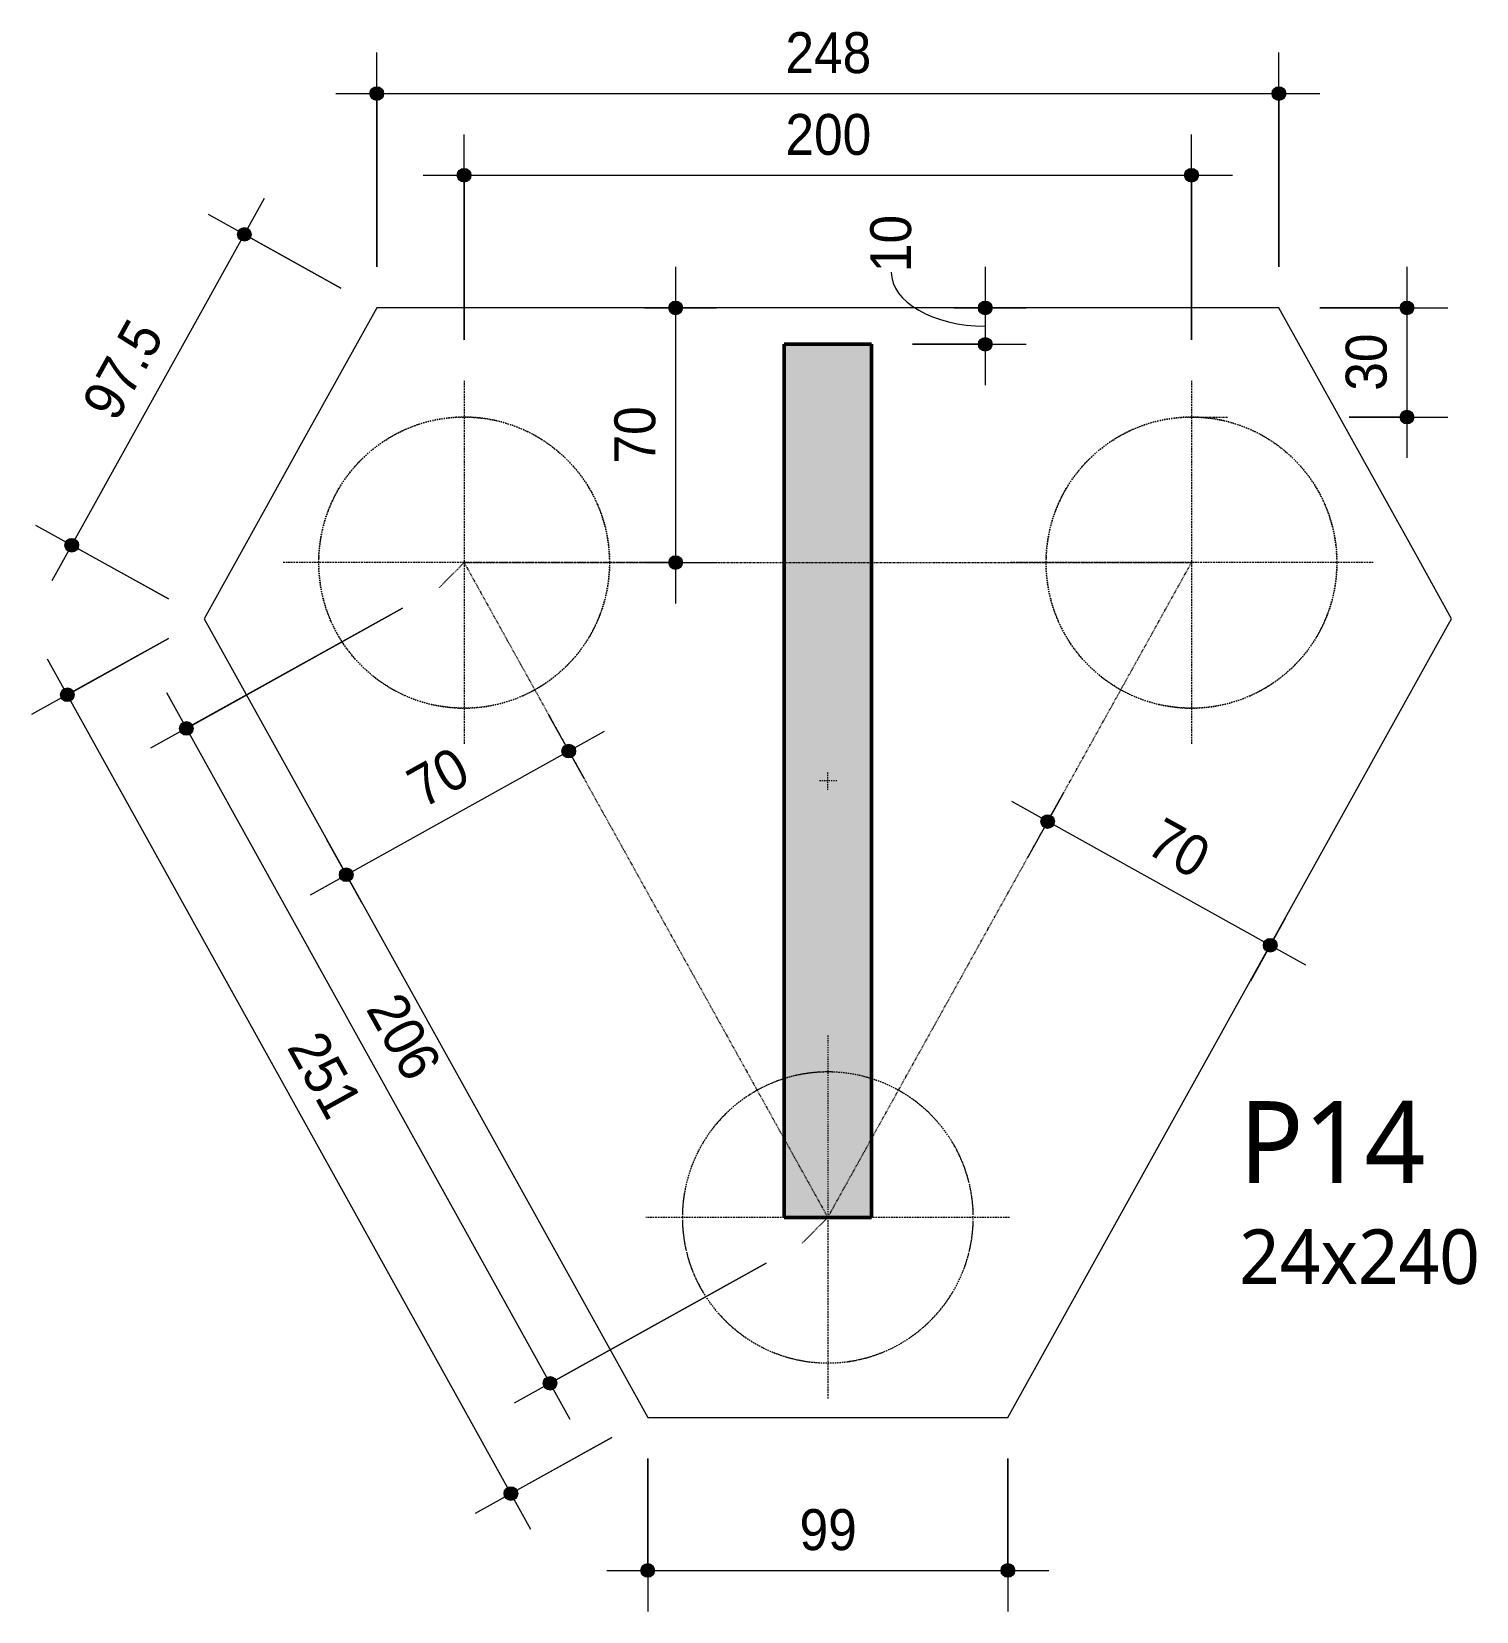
# Model space of a CAD drawing. Header units: centimetres. Extents: x -3523 to 38560, y -3196 to 88043.
# Drawn here: x 26198.4 to 26595.7, y -530.2 to -95.9 of the extents above; entities that cross this region are included whole.
import ezdxf

# ---------------------------------------------------------------- set-up
doc = ezdxf.new("R2010")
doc.units = ezdxf.units.CM
for name, pattern in [('Hidden', [0.714375, 0.47625, -0.238125]), ('Overhead', [0.396875, 0.238125, -0.15875]), ('Traço', [0.635, 0.3175, -0.3175])]:
    doc.linetypes.add(name, pattern=pattern)
for name, color, linetype, lineweight in [('A-ANNO-DIMS', 7, 'Continuous', 9), ('A-ANNO-DIMS-75', 7, 'Continuous', 9), ('A-FLOR-OVHD', 7, 'Overhead', 18), ('S-COLS', 7, 'Continuous', 25), ('S-COLS-IDEN', 7, 'Continuous', 9), ('S-FNDN', 7, 'Continuous', 25), ('S-FNDN-HDLN', 7, 'Traço', 18)]:
    doc.layers.add(name, color=color, linetype=linetype, lineweight=lineweight)
doc.styles.add('Arial_1', font='arial.ttf', dxfattribs={"width": 0.9, "height": 11.25})
doc.styles.add('Gadugi', font='gadugi.ttf', dxfattribs={"height": 15})
doc.styles.add('Gadugi_1', font='gadugi.ttf', dxfattribs={"height": 22.5})
doc.dimstyles.new('PED_1_5mm_ESQ_2', dxfattribs={"dimscale": 30.48, "dimtxt": 11.477918, "dimasz": 0.492126, "dimexe": 0.369094, "dimexo": 0.369094, "dimgap": 0.073819, "dimtad": 1, "dimdec": 1, "dimrnd": 0.5, "dimdsep": 46, "dimtxsty": 'Arial_1', "dimblk1": 'DOTSMALL', "dimblk2": 'DOTSMALL', "dimsah": 1, "dimcen": 0.09, "dimdle": 0.369094, "dimazin": 0, "dimtfac": 1, "dimtdec": 4, "dimtix": 1, "dimtmove": 1, "dimatfit": 3, "dimfxl": 1, "dimtvp": 1, "dimtolj": 1, "dimtzin": 0, "dimarcsym": 2})
doc.dimstyles.new('PED_1_5mm_ESQ_5', dxfattribs={"dimscale": 30.48, "dimtxt": 11.477918, "dimasz": 0.492126, "dimexe": 0.369094, "dimexo": 0.369094, "dimgap": 0.073819, "dimtad": 1, "dimdec": 1, "dimrnd": 0.5, "dimdsep": 46, "dimtxsty": 'Arial_1', "dimblk1": 'DOTSMALL', "dimblk2": 'DOTSMALL', "dimsah": 1, "dimcen": 0.09, "dimdle": 0.369094, "dimazin": 0, "dimtfac": 1, "dimtdec": 4, "dimtix": 1, "dimtmove": 0, "dimatfit": 3, "dimfxl": 1, "dimtvp": 1, "dimtolj": 1, "dimtzin": 0, "dimarcsym": 2})

# ---------------------------------------------------------------- blocks, each defined once
blk = doc.blocks.new('PED_BLTRG-3EST_P14_R00 - 290X325X170-3763715-DT010 - BL380A')
at = {"layer": 'S-FNDN', "linetype": 'Hidden', "lineweight": 18}
for p, q in [((-37.01, 124.13), (-37.01, 174.13)), ((-87.01, 124.13), (-49.01, 124.13)), ((-25.01, 124.13), (12.99, 124.13)), ((-137.01, -105.87), (-137.01, -5.87)), ((62.99, -105.87), (62.99, -5.87)), ((-187.01, -55.87), (-87.01, -55.87)), ((12.99, -55.87), (112.99, -55.87))]:
    blk.add_line(p, q, dxfattribs=at)
at = {"layer": 'S-FNDN-HDLN'}
for p, q in [((-37.01, 74.13), (-37.01, 124.12)), ((-37.01, 6.63), (-37.01, 1.63)), ((-39.51, 4.13), (-34.51, 4.13))]:
    blk.add_line(p, q, dxfattribs=at)
for centre in [(-137.01, -55.87), (62.99, -55.87)]:
    blk.add_circle(centre, 40, dxfattribs=at)
for start, end in [(360, 252.4971), (287.5029, 360), (252.5042, 287.4958)]:
    blk.add_arc((-37.01, 124.13), 40, start, end, dxfattribs=at)
blk = doc.blocks.new('DIMBLOCK417-DT010 - BL380A')
at = {"layer": 'A-ANNO-DIMS-75'}
h = blk.add_hatch(color=256, dxfattribs=at)
edge = h.paths.add_edge_path(flags=0)
edge.add_arc((26293.36, -112.95), 1.88, 0, 360)
h = blk.add_hatch(color=256, dxfattribs=at)
edge = h.paths.add_edge_path(flags=0)
edge.add_arc((26541.41, -112.95), 1.88, 0, 360)
for p, q in [((26293.36, -160.63), (26293.36, -101.7)), ((26541.41, -160.63), (26541.41, -101.7)), ((26282.11, -112.95), (26552.66, -112.95)), ((26293.36, -112.95), (26293.36, -160.63)), ((26541.41, -112.95), (26541.41, -160.63))]:
    blk.add_line(p, q, dxfattribs=at)
for centre in [(26293.36, -112.95), (26541.41, -112.95)]:
    blk.add_circle(centre, 1.88, dxfattribs=at)
at = {"layer": 'A-ANNO-DIMS-75', "color": 0, "insert": (26405.73, -96.09), "char_height": 11.25, "width": 27.9708, "attachment_point": 1, "line_spacing_factor": 0.941778, "style": 'Arial_1'}
blk.add_mtext('248', dxfattribs=at)
blk = doc.blocks.new('_DotSmall')
at = {"color": 0, "linetype": 'ByBlock', "const_width": 0.5}
blk.add_lwpolyline([(-0.0625, 0, 1), (0.0625, 0, 1)], format="xyb", close=True, dxfattribs=at)
blk = doc.blocks.new('DIMBLOCK418-DT010 - BL380A')
at = {"layer": 'A-ANNO-DIMS-75'}
h = blk.add_hatch(color=256, dxfattribs=at)
edge = h.paths.add_edge_path(flags=0)
edge.add_arc((26256.95, -151.66), 1.88, 0, 360)
h = blk.add_hatch(color=256, dxfattribs=at)
edge = h.paths.add_edge_path(flags=0)
edge.add_arc((26209.48, -237.1), 1.88, 0, 360)
for p, q in [((26262.41, -141.82), (26204.02, -246.93)), ((26283.52, -166.42), (26247.11, -146.19)), ((26256.95, -151.66), (26283.52, -166.42)), ((26236.05, -251.86), (26199.64, -231.64)), ((26209.48, -237.1), (26236.05, -251.86))]:
    blk.add_line(p, q, dxfattribs=at)
for centre in [(26256.95, -151.66), (26209.48, -237.1)]:
    blk.add_circle(centre, 1.88, dxfattribs=at)
at = {"layer": 'A-ANNO-DIMS-75', "color": 0, "insert": (26211.88, -198.08), "char_height": 11.25, "width": 32.6326, "attachment_point": 1, "rotation": 60.945, "line_spacing_factor": 0.941778, "style": 'Arial_1'}
blk.add_mtext('97.5', dxfattribs=at)
blk = doc.blocks.new('DIMBLOCK419-DT010 - BL380A')
at = {"layer": 'A-ANNO-DIMS-75'}
h = blk.add_hatch(color=256, dxfattribs=at)
edge = h.paths.add_edge_path(flags=0)
edge.add_arc((26367.86, -518.92), 1.88, 0, 360)
h = blk.add_hatch(color=256, dxfattribs=at)
edge = h.paths.add_edge_path(flags=0)
edge.add_arc((26466.91, -518.92), 1.88, 0, 360)
for p, q in [((26367.86, -488.13), (26367.86, -530.17)), ((26367.86, -518.92), (26367.86, -488.13)), ((26466.91, -488.13), (26466.91, -530.17)), ((26466.91, -518.92), (26466.91, -488.13)), ((26356.61, -518.92), (26478.16, -518.92))]:
    blk.add_line(p, q, dxfattribs=at)
for centre in [(26367.86, -518.92), (26466.91, -518.92)]:
    blk.add_circle(centre, 1.88, dxfattribs=at)
at = {"layer": 'A-ANNO-DIMS-75', "color": 0, "insert": (26409.62, -502.06), "char_height": 11.25, "width": 18.6472, "attachment_point": 1, "line_spacing_factor": 0.941778, "style": 'Arial_1'}
blk.add_mtext('99', dxfattribs=at)
blk = doc.blocks.new('DIMBLOCK420-DT010 - BL380A')
at = {"layer": 'A-ANNO-DIMS-75'}
h = blk.add_hatch(color=256, dxfattribs=at)
edge = h.paths.add_edge_path(flags=0)
edge.add_arc((26208.28, -278.22), 1.88, 0, 360)
h = blk.add_hatch(color=256, dxfattribs=at)
edge = h.paths.add_edge_path(flags=0)
edge.add_arc((26330.26, -497.77), 1.88, 0, 360)
for p, q in [((26236.05, -262.79), (26198.45, -283.68)), ((26208.28, -278.22), (26236.05, -262.79)), ((26335.72, -507.61), (26202.82, -268.39)), ((26358.03, -482.34), (26320.42, -503.24)), ((26330.26, -497.77), (26358.03, -482.34))]:
    blk.add_line(p, q, dxfattribs=at)
for centre in [(26208.28, -278.22), (26330.26, -497.77)]:
    blk.add_circle(centre, 1.88, dxfattribs=at)
at = {"layer": 'A-ANNO-DIMS-75', "color": 0, "insert": (26278.34, -369.62), "char_height": 11.25, "width": 27.9708, "attachment_point": 1, "rotation": 299.055, "line_spacing_factor": 0.941778, "style": 'Arial_1'}
blk.add_mtext('251', dxfattribs=at)
blk = doc.blocks.new('DIMBLOCK421-DT010 - BL380A')
at = {"layer": 'A-ANNO-DIMS-75'}
h = blk.add_hatch(color=256, dxfattribs=at)
edge = h.paths.add_edge_path(flags=0)
edge.add_arc((26317.39, -135.42), 1.88, 0, 360)
h = blk.add_hatch(color=256, dxfattribs=at)
edge = h.paths.add_edge_path(flags=0)
edge.add_arc((26517.39, -135.42), 1.88, 0, 360)
for p, q in [((26317.39, -180.63), (26317.39, -124.17)), ((26517.39, -180.63), (26517.39, -124.17)), ((26306.14, -135.42), (26528.64, -135.42)), ((26317.39, -135.42), (26317.39, -180.63)), ((26517.39, -135.42), (26517.39, -180.63))]:
    blk.add_line(p, q, dxfattribs=at)
for centre in [(26317.39, -135.42), (26517.39, -135.42)]:
    blk.add_circle(centre, 1.88, dxfattribs=at)
at = {"layer": 'A-ANNO-DIMS-75', "color": 0, "insert": (26405.73, -118.56), "char_height": 11.25, "width": 27.9708, "attachment_point": 1, "line_spacing_factor": 0.941778, "style": 'Arial_1'}
blk.add_mtext('200', dxfattribs=at)
blk = doc.blocks.new('DIMBLOCK422-DT010 - BL380A')
at = {"layer": 'A-ANNO-DIMS-75'}
h = blk.add_hatch(color=256, dxfattribs=at)
edge = h.paths.add_edge_path(flags=0)
edge.add_arc((26241, -287.47), 1.88, 0, 360)
h = blk.add_hatch(color=256, dxfattribs=at)
edge = h.paths.add_edge_path(flags=0)
edge.add_arc((26341, -467.46), 1.87, 0, 360)
for p, q in [((26300.48, -254.42), (26231.16, -292.93)), ((26241, -287.47), (26300.48, -254.42)), ((26235.53, -277.63), (26346.46, -477.3)), ((26400.48, -434.42), (26331.16, -472.93)), ((26341, -467.46), (26400.48, -434.42))]:
    blk.add_line(p, q, dxfattribs=at)
for centre, radius in [((26241, -287.47), 1.88), ((26341, -467.46), 1.87)]:
    blk.add_circle(centre, radius, dxfattribs=at)
at = {"layer": 'A-ANNO-DIMS-75', "color": 0, "insert": (26300.07, -359.09), "char_height": 11.25, "width": 27.9708, "attachment_point": 1, "rotation": 299.055, "line_spacing_factor": 0.941778, "style": 'Arial_1'}
blk.add_mtext('206', dxfattribs=at)
blk = doc.blocks.new('DIMBLOCK423-DT010 - BL380A')
at = {"layer": 'A-ANNO-DIMS-75'}
h = blk.add_hatch(color=256, dxfattribs=at)
edge = h.paths.add_edge_path(flags=0)
edge.add_arc((26576.64, -171.88), 1.87, 0, 360)
h = blk.add_hatch(color=256, dxfattribs=at)
edge = h.paths.add_edge_path(flags=0)
edge.add_arc((26576.64, -201.88), 1.87, 0, 360)
for p, q in [((26576.64, -160.63), (26576.64, -213.13)), ((26552.66, -171.88), (26587.89, -171.88)), ((26576.64, -171.88), (26552.66, -171.88)), ((26560.76, -201.88), (26587.89, -201.88)), ((26576.64, -201.88), (26560.76, -201.88))]:
    blk.add_line(p, q, dxfattribs=at)
for centre in [(26576.64, -171.88), (26576.64, -201.88)]:
    blk.add_circle(centre, 1.87, dxfattribs=at)
at = {"layer": 'A-ANNO-DIMS-75', "color": 0, "insert": (26559.79, -194.65), "char_height": 11.25, "width": 18.6472, "attachment_point": 1, "rotation": 90, "line_spacing_factor": 0.941778, "style": 'Arial_1'}
blk.add_mtext('30', dxfattribs=at)
blk = doc.blocks.new('DIMBLOCK424-DT010 - BL380A')
at = {"layer": 'A-ANNO-DIMS-75'}
h = blk.add_hatch(color=256, dxfattribs=at)
edge = h.paths.add_edge_path(flags=0)
edge.add_arc((26477.84, -313.06), 1.87, 0, 360)
h = blk.add_hatch(color=256, dxfattribs=at)
edge = h.paths.add_edge_path(flags=0)
edge.add_arc((26539.04, -347.05), 1.88, 0, 360)
for p, q in [((26548.87, -352.52), (26468.01, -307.59)), ((26482.02, -305.54), (26472.38, -322.89)), ((26477.84, -313.06), (26482.02, -305.54)), ((26543.21, -339.54), (26533.57, -356.89)), ((26539.04, -347.05), (26543.21, -339.54))]:
    blk.add_line(p, q, dxfattribs=at)
for centre, radius in [((26477.84, -313.06), 1.87), ((26539.04, -347.05), 1.88)]:
    blk.add_circle(centre, radius, dxfattribs=at)
at = {"layer": 'A-ANNO-DIMS-75', "color": 0, "insert": (26509.83, -311.55), "char_height": 11.25, "width": 18.6472, "attachment_point": 1, "rotation": 330.945, "line_spacing_factor": 0.941778, "style": 'Arial_1'}
blk.add_mtext('70', dxfattribs=at)
blk = doc.blocks.new('DIMBLOCK425-DT010 - BL380A')
at = {"layer": 'A-ANNO-DIMS-75'}
h = blk.add_hatch(color=256, dxfattribs=at)
edge = h.paths.add_edge_path(flags=0)
edge.add_arc((26346.17, -293.7), 1.88, 0, 360)
h = blk.add_hatch(color=256, dxfattribs=at)
edge = h.paths.add_edge_path(flags=0)
edge.add_arc((26284.98, -327.69), 1.88, 0, 360)
for p, q in [((26350.35, -301.21), (26340.71, -283.86)), ((26275.15, -333.16), (26356.01, -288.23)), ((26346.17, -293.7), (26350.35, -301.21)), ((26289.16, -335.21), (26279.52, -317.86)), ((26284.98, -327.69), (26289.16, -335.21))]:
    blk.add_line(p, q, dxfattribs=at)
for centre in [(26346.17, -293.7), (26284.98, -327.69)]:
    blk.add_circle(centre, 1.88, dxfattribs=at)
at = {"layer": 'A-ANNO-DIMS-75', "color": 0, "insert": (26300.6, -299.74), "char_height": 11.25, "width": 18.6472, "attachment_point": 1, "rotation": 29.055, "line_spacing_factor": 0.941778, "style": 'Arial_1'}
blk.add_mtext('70', dxfattribs=at)
blk = doc.blocks.new('DIMBLOCK426-DT010 - BL380A')
at = {"layer": 'A-ANNO-DIMS-75'}
h = blk.add_hatch(color=256, dxfattribs=at)
edge = h.paths.add_edge_path(flags=0)
edge.add_arc((26375.54, -171.88), 1.87, 0, 360)
h = blk.add_hatch(color=256, dxfattribs=at)
edge = h.paths.add_edge_path(flags=0)
edge.add_arc((26375.54, -241.88), 1.87, 0, 360)
for p, q in [((26375.54, -160.63), (26375.54, -253.13)), ((26366.94, -171.88), (26386.79, -171.88)), ((26375.54, -171.88), (26366.94, -171.88)), ((26366.94, -241.88), (26386.79, -241.88)), ((26375.54, -241.88), (26366.94, -241.88))]:
    blk.add_line(p, q, dxfattribs=at)
for centre in [(26375.54, -171.88), (26375.54, -241.88)]:
    blk.add_circle(centre, 1.87, dxfattribs=at)
at = {"layer": 'A-ANNO-DIMS-75', "color": 0, "insert": (26358.69, -214.65), "char_height": 11.25, "width": 18.6472, "attachment_point": 1, "rotation": 90, "line_spacing_factor": 0.941778, "style": 'Arial_1'}
blk.add_mtext('70', dxfattribs=at)
blk = doc.blocks.new('DIMBLOCK427-DT010 - BL380A')
at = {"layer": 'A-ANNO-DIMS-75'}
h = blk.add_hatch(color=256, dxfattribs=at)
edge = h.paths.add_edge_path(flags=0)
edge.add_arc((26460.67, -171.88), 1.88, 0, 360)
h = blk.add_hatch(color=256, dxfattribs=at)
edge = h.paths.add_edge_path(flags=0)
edge.add_arc((26460.67, -181.88), 1.88, 0, 360)
for p, q in [((26460.67, -160.63), (26460.67, -193.13)), ((26452.07, -171.88), (26471.92, -171.88)), ((26460.67, -171.88), (26452.07, -171.88)), ((26440.64, -181.88), (26471.92, -181.88)), ((26460.67, -181.88), (26440.64, -181.88))]:
    blk.add_line(p, q, dxfattribs=at)
for centre in [(26460.67, -171.88), (26460.67, -181.88)]:
    blk.add_circle(centre, 1.88, dxfattribs=at)
blk.add_ellipse((26460.67, -162.04), major_axis=(25.85, 0), ratio=0.574076, start_param=3.141593, end_param=4.712389, dxfattribs=at)
at = {"layer": 'A-ANNO-DIMS-75', "color": 0, "insert": (26429.04, -162.04), "char_height": 11.25, "width": 18.6472, "attachment_point": 1, "rotation": 90, "line_spacing_factor": 0.941778, "style": 'Arial_1'}
blk.add_mtext('10', dxfattribs=at)

msp = doc.modelspace()

# ---------------------------------------------------------------- hatches: boundary and pattern name
at = {"layer": 'S-COLS', "true_color": 0x808080}
msp.add_hatch(color=8, dxfattribs=at).paths.add_polyline_path([(26429.386, -421.881), (26429.386, -181.881), (26405.386, -181.881), (26405.386, -421.881), (26421.892, -421.881)], flags=0)

# ---------------------------------------------------------------- linework, layer by layer
at = {"layer": 'A-FLOR-OVHD'}
for p, q in [((26517.386, -201.884), (26527.386, -201.884)), ((26317.386, -241.884), (26310.315, -248.955)), ((26317.386, -241.884), (26417.386, -421.881)), ((26317.386, -241.884), (26517.386, -241.884)), ((26417.386, -421.881), (26517.386, -241.884)), ((26417.386, -421.881), (26410.315, -428.952))]:
    msp.add_line(p, q, dxfattribs=at)
at = {"layer": 'S-COLS', "lineweight": 50}
for p, q in [((26429.386, -181.881), (26405.386, -181.881)), ((26405.386, -181.881), (26405.386, -421.881)), ((26429.386, -421.881), (26429.386, -181.881)), ((26405.386, -421.881), (26429.386, -421.881))]:
    msp.add_line(p, q, dxfattribs=at)
at = {"layer": 'S-FNDN', "lineweight": 18}
for p, q in [((26293.358, -171.884), (26273.153, -208.251)), ((26541.415, -171.884), (26293.358, -171.884)), ((26579.955, -241.256), (26541.415, -171.884)), ((26273.153, -208.251), (26262.597, -227.251)), ((26262.597, -227.251), (26245.888, -257.327)), ((26588.884, -257.327), (26579.955, -241.256)), ((26245.888, -257.327), (26367.865, -476.881)), ((26466.907, -476.881), (26587.256, -260.256)), ((26587.256, -260.256), (26588.884, -257.327)), ((26367.865, -476.881), (26466.907, -476.881))]:
    msp.add_line(p, q, dxfattribs=at)
at = {"layer": 'S-FNDN-HDLN'}
for centre, start, end in [((26317.386, -241.884), 107.90395, 113.38188), ((26317.386, -241.884), 103.23458, 107.77169), ((26317.386, -241.884), 97.59099, 103.04959), ((26317.386, -241.884), 92.88953, 97.44486), ((26317.386, -241.884), 87.27374, 92.72626), ((26317.386, -241.884), 82.55514, 87.11047), ((26317.386, -241.884), 76.95041, 82.40901), ((26317.386, -241.884), 72.22831, 76.76542), ((26317.386, -241.884), 66.61812, 72.09605), ((26517.386, -241.884), 107.90395, 113.38188), ((26517.386, -241.884), 103.23458, 107.77169), ((26517.386, -241.884), 97.59099, 103.04959), ((26517.386, -241.884), 92.88953, 97.44486), ((26517.386, -241.884), 87.27374, 92.72626), ((26517.386, -241.884), 82.55514, 87.11047), ((26517.386, -241.884), 76.95041, 82.40901), ((26517.386, -241.884), 72.22831, 76.76542), ((26517.386, -241.884), 66.61812, 72.09605), ((26317.386, -241.884), 118.2138, 123.72809), ((26317.386, -241.884), 113.59527, 118.093), ((26317.386, -241.884), 61.907, 66.40473), ((26317.386, -241.884), 56.27191, 61.7862), ((26517.386, -241.884), 118.2138, 123.72809), ((26517.386, -241.884), 113.59527, 118.093), ((26517.386, -241.884), 61.907, 66.40473), ((26517.386, -241.884), 56.27191, 61.7862), ((26317.386, -241.884), 128.52134, 134.09759), ((26317.386, -241.884), 123.98023, 128.41015), ((26317.386, -241.884), 51.58985, 56.01977), ((26317.386, -241.884), 45.90241, 51.47866), ((26517.386, -241.884), 128.52134, 134.09759), ((26517.386, -241.884), 123.98023, 128.41015), ((26517.386, -241.884), 51.58985, 56.01977), ((26517.386, -241.884), 45.90241, 51.47866), ((26317.386, -241.884), 138.82713, 144.51044), ((26317.386, -241.884), 134.40571, 138.72413), ((26317.386, -241.884), 41.27587, 45.59429), ((26317.386, -241.884), 35.48956, 41.17287), ((26517.386, -241.884), 138.82713, 144.51044), ((26517.386, -241.884), 134.40571, 138.72413), ((26517.386, -241.884), 41.27587, 45.59429), ((26517.386, -241.884), 35.48956, 41.17287), ((26317.386, -241.884), 149.13159, 155.01874), ((26317.386, -241.884), 144.90654, 149.03565), ((26317.386, -241.884), 30.96435, 35.09346), ((26317.386, -241.884), 24.98126, 30.86841), ((26517.386, -241.884), 149.13159, 155.01874), ((26517.386, -241.884), 144.90654, 149.03565), ((26517.386, -241.884), 30.96435, 35.09346), ((26517.386, -241.884), 24.98126, 30.86841), ((26317.386, -241.884), 155.57322, 159.34524), ((26317.386, -241.884), 20.65476, 24.42678), ((26517.386, -241.884), 155.57322, 159.34524), ((26517.386, -241.884), 20.65476, 24.42678), ((26317.386, -241.884), 159.43504, 165.81352), ((26317.386, -241.884), 14.18648, 20.56496), ((26517.386, -241.884), 159.43504, 165.81352), ((26517.386, -241.884), 14.18648, 20.56496), ((26317.386, -241.884), 166.73759, 169.65331), ((26317.386, -241.884), 10.34669, 13.26241), ((26517.386, -241.884), 166.73759, 169.65331), ((26517.386, -241.884), 10.34669, 13.26241), ((26317.386, -241.884), 169.73772, 178.61394), ((26317.386, -241.884), 1.38606, 10.26228), ((26517.386, -241.884), 169.73772, 178.61394), ((26517.386, -241.884), 1.38606, 10.26228), ((26317.386, -241.884), 181.38606, 190.26228), ((26317.386, -241.884), 349.73772, 358.61394), ((26517.386, -241.884), 181.38606, 190.26228), ((26517.386, -241.884), 349.73772, 358.61394), ((26317.386, -241.884), 190.34669, 193.26241), ((26317.386, -241.884), 194.18648, 200.56496), ((26317.386, -241.884), 339.43504, 345.81352), ((26317.386, -241.884), 346.73759, 349.65331), ((26517.386, -241.884), 190.34669, 193.26241), ((26517.386, -241.884), 194.18648, 200.56496), ((26517.386, -241.884), 339.43504, 345.81352), ((26517.386, -241.884), 346.73759, 349.65331), ((26317.386, -241.884), 200.65476, 204.42678), ((26317.386, -241.884), 335.57322, 339.34524), ((26517.386, -241.884), 200.65476, 204.42678), ((26517.386, -241.884), 335.57322, 339.34524), ((26317.386, -241.884), 204.98126, 210.86841), ((26317.386, -241.884), 329.13159, 335.01874), ((26517.386, -241.884), 204.98126, 210.86841), ((26517.386, -241.884), 329.13159, 335.01874), ((26317.386, -241.884), 210.96435, 215.09346), ((26317.386, -241.884), 324.90654, 329.03565), ((26517.386, -241.884), 210.96435, 215.09346), ((26517.386, -241.884), 324.90654, 329.03565), ((26317.386, -241.884), 215.48956, 221.17287), ((26317.386, -241.884), 221.27587, 225.59429), ((26317.386, -241.884), 314.40571, 318.72413), ((26317.386, -241.884), 318.82713, 324.51044), ((26517.386, -241.884), 215.48956, 221.17287), ((26517.386, -241.884), 221.27587, 225.59429), ((26517.386, -241.884), 314.40571, 318.72413), ((26517.386, -241.884), 318.82713, 324.51044), ((26317.386, -241.884), 225.90241, 231.47866), ((26317.386, -241.884), 231.58985, 236.01977), ((26317.386, -241.884), 303.98023, 308.41015), ((26317.386, -241.884), 308.52134, 314.09759), ((26517.386, -241.884), 225.90241, 231.47866), ((26517.386, -241.884), 231.58985, 236.01977), ((26517.386, -241.884), 303.98023, 308.41015), ((26517.386, -241.884), 308.52134, 314.09759), ((26317.386, -241.884), 236.27191, 241.7862), ((26317.386, -241.884), 241.907, 246.40473), ((26317.386, -241.884), 293.59527, 298.093), ((26317.386, -241.884), 298.2138, 303.72809), ((26517.386, -241.884), 236.27191, 241.7862), ((26517.386, -241.884), 241.907, 246.40473), ((26517.386, -241.884), 293.59527, 298.093), ((26517.386, -241.884), 298.2138, 303.72809), ((26317.386, -241.884), 246.61812, 252.09605), ((26317.386, -241.884), 252.22831, 256.76542), ((26317.386, -241.884), 256.95041, 262.40901), ((26317.386, -241.884), 262.55514, 267.11047), ((26317.386, -241.884), 267.27374, 272.72626), ((26317.386, -241.884), 272.88953, 277.44486), ((26317.386, -241.884), 277.59099, 283.04959), ((26317.386, -241.884), 283.23458, 287.77169), ((26317.386, -241.884), 287.90395, 293.38188), ((26517.386, -241.884), 246.61812, 252.09605), ((26517.386, -241.884), 252.22831, 256.76542), ((26517.386, -241.884), 256.95041, 262.40901), ((26517.386, -241.884), 262.55514, 267.11047), ((26517.386, -241.884), 267.27374, 272.72626), ((26517.386, -241.884), 272.88953, 277.44486), ((26517.386, -241.884), 277.59099, 283.04959), ((26517.386, -241.884), 283.23458, 287.77169), ((26517.386, -241.884), 287.90395, 293.38188), ((26417.386, -421.881), 92.88953, 97.44486), ((26417.386, -421.881), 87.27374, 92.72626), ((26417.386, -421.881), 82.55514, 87.11047), ((26417.386, -421.881), 113.59527, 118.093), ((26417.386, -421.881), 107.90395, 113.38188), ((26417.386, -421.881), 103.23458, 107.77169), ((26417.386, -421.881), 97.59099, 103.04959), ((26417.386, -421.881), 76.95041, 82.40901), ((26417.386, -421.881), 72.22831, 76.76542), ((26417.386, -421.881), 66.61812, 72.09605), ((26417.386, -421.881), 61.907, 66.40473), ((26417.386, -421.881), 128.52134, 134.09759), ((26417.386, -421.881), 123.98023, 128.41015), ((26417.386, -421.881), 118.2138, 123.72809), ((26417.386, -421.881), 56.27191, 61.7862), ((26417.386, -421.881), 51.58985, 56.01977), ((26417.386, -421.881), 45.90241, 51.47866), ((26417.386, -421.881), 134.40571, 138.72413), ((26417.386, -421.881), 41.27587, 45.59429), ((26417.386, -421.881), 144.90654, 149.03565), ((26417.386, -421.881), 138.82713, 144.51044), ((26417.386, -421.881), 35.48956, 41.17287), ((26417.386, -421.881), 30.96435, 35.09346), ((26417.386, -421.881), 149.13159, 155.01874), ((26417.386, -421.881), 24.98126, 30.86841), ((26417.386, -421.881), 159.43504, 165.81352), ((26417.386, -421.881), 155.57322, 159.34524), ((26417.386, -421.881), 20.65476, 24.42678), ((26417.386, -421.881), 14.18648, 20.56496), ((26417.386, -421.881), 169.73772, 178.61394), ((26417.386, -421.881), 166.73759, 169.65331), ((26417.386, -421.881), 10.34669, 13.26241), ((26417.386, -421.881), 1.38606, 10.26228), ((26417.386, -421.881), 181.38606, 190.26228), ((26417.386, -421.881), 349.73772, 358.61394), ((26417.386, -421.881), 190.34669, 193.26241), ((26417.386, -421.881), 346.73759, 349.65331), ((26417.386, -421.881), 194.18648, 200.56496), ((26417.386, -421.881), 339.43504, 345.81352), ((26417.386, -421.881), 200.65476, 204.42678), ((26417.386, -421.881), 335.57322, 339.34524), ((26417.386, -421.881), 204.98126, 210.86841), ((26417.386, -421.881), 210.96435, 215.09346), ((26417.386, -421.881), 324.90654, 329.03565), ((26417.386, -421.881), 329.13159, 335.01874), ((26417.386, -421.881), 215.48956, 221.17287), ((26417.386, -421.881), 318.82713, 324.51044), ((26417.386, -421.881), 221.27587, 225.59429), ((26417.386, -421.881), 225.90241, 231.47866), ((26417.386, -421.881), 308.52134, 314.09759), ((26417.386, -421.881), 314.40571, 318.72413), ((26417.386, -421.881), 231.58985, 236.01977), ((26417.386, -421.881), 236.27191, 241.7862), ((26417.386, -421.881), 298.2138, 303.72809), ((26417.386, -421.881), 303.98023, 308.41015), ((26417.386, -421.881), 241.907, 246.40473), ((26417.386, -421.881), 246.61812, 252.09605), ((26417.386, -421.881), 252.22831, 256.76542), ((26417.386, -421.881), 283.23458, 287.77169), ((26417.386, -421.881), 287.90395, 293.38188), ((26417.386, -421.881), 293.59527, 298.093), ((26417.386, -421.881), 256.95041, 262.40901), ((26417.386, -421.881), 262.55514, 267.11047), ((26417.386, -421.881), 267.27374, 272.72626), ((26417.386, -421.881), 272.88953, 277.44486), ((26417.386, -421.881), 277.59099, 283.04959)]:
    msp.add_arc(centre, 40, start, end, dxfattribs=at)

# ---------------------------------------------------------------- block references
at = {"layer": 'S-FNDN', "linetype": 'Traço', "lineweight": 18, "rotation": 180}
msp.add_blockref('PED_BLTRG-3EST_P14_R00 - 290X325X170-3763715-DT010 - BL380A', (26380.379, -297.756), dxfattribs=at)

# ---------------------------------------------------------------- texts
at = {"layer": 'S-COLS-IDEN', "attachment_point": 1}
for s, insert, char_height, width, style in [('P14', (26530.478, -389.915), 22.5, 63.73416, 'Gadugi_1'), ('24x240', (26530.478, -425.15), 15, 81.17086, 'Gadugi')]:
    msp.add_mtext(s, dxfattribs=dict(at, insert=insert, char_height=char_height, width=width, style=style))

# ---------------------------------------------------------------- dimensions: what is measured, and where the dimension line sits
at = {"layer": 'A-ANNO-DIMS'}
for base, p1, p2, override, picture, middle in [((26541.415, -112.949), (26293.358, -171.884), (26541.415, -171.884), {"dimpost": '<>', "dimfxl": 248.056906}, 'DIMBLOCK417-DT010 - BL380A', (26417.386, -104.955)), ((26517.386, -135.416), (26317.386, -191.884), (26517.386, -191.884), {"dimpost": '<>', "dimfxl": 200}, 'DIMBLOCK421-DT010 - BL380A', (26417.386, -127.422)), ((26466.907, -518.917), (26367.865, -476.881), (26466.907, -476.881), {"dimpost": '<>', "dimfxl": 99.042749}, 'DIMBLOCK419-DT010 - BL380A', (26417.386, -510.923))]:
    dim = msp.add_linear_dim(base=base, p1=p1, p2=p2, dimstyle='PED_1_5mm_ESQ_5', override=override, dxfattribs=at)
    dim.commit()
    dim.dimension.update_dxf_attribs({"geometry": picture, "text_midpoint": middle})
for base, p1, p2, angle, override, picture, middle in [((26209.479, -237.099), (26293.358, -171.884), (26245.888, -257.327), 60.94499, {"dimpost": '<>', "dimfxl": 97.743948}, 'DIMBLOCK418-DT010 - BL380A', (26226.226, -190.495)), ((26375.541, -241.884), (26378.193, -171.884), (26378.193, -241.884), 90, {"dimpost": '<>', "dimfxl": 70}, 'DIMBLOCK426-DT010 - BL380A', (26367.547, -206.884)), ((26576.64, -201.884), (26541.415, -171.884), (26549.509, -201.884), 90, {"dimpost": '<>', "dimfxl": 31.072776}, 'DIMBLOCK423-DT010 - BL380A', (26568.643, -186.884)), ((26340.997, -467.463), (26310.315, -248.955), (26410.315, -428.952), 299.05501, {"dimpost": '<>', "dimfxl": 205.91}, 'DIMBLOCK422-DT010 - BL380A', (26297.985, -373.582)), ((26208.28, -278.221), (26367.865, -476.881), (26245.888, -257.327), 299.05501, {"dimpost": '<>', "dimfxl": 251.161473}, 'DIMBLOCK420-DT010 - BL380A', (26276.256, -384.116)), ((26346.172, -293.698), (26283.694, -325.375), (26344.884, -291.38), 29.05501, {"dimpost": '<>', "dimfxl": 70}, 'DIMBLOCK425-DT010 - BL380A', (26311.695, -303.708)), ((26477.844, -313.058), (26537.747, -349.371), (26476.557, -315.376), 330.94499, {"dimpost": '<>', "dimfxl": 70}, 'DIMBLOCK424-DT010 - BL380A', (26512.322, -323.067))]:
    dim = msp.add_linear_dim(base=base, p1=p1, p2=p2, angle=angle, dimstyle='PED_1_5mm_ESQ_5', override=override, dxfattribs=at)
    dim.commit()
    dim.dimension.update_dxf_attribs({"geometry": picture, "text_midpoint": middle})
dim = msp.add_linear_dim(base=(26460.667, -181.881), p1=(26463.319, -171.884), p2=(26429.386, -181.881), angle=90, dimstyle='PED_1_5mm_ESQ_2', override={"dimpost": '<>', "dimfxl": 35.374445}, dxfattribs=at)
dim.commit()
dim.dimension.update_dxf_attribs({"geometry": 'DIMBLOCK427-DT010 - BL380A', "text_midpoint": (26436.541, -152.719), "dimtype": 160, "text_rotation": 90})

doc.saveas('drawing.dxf')
